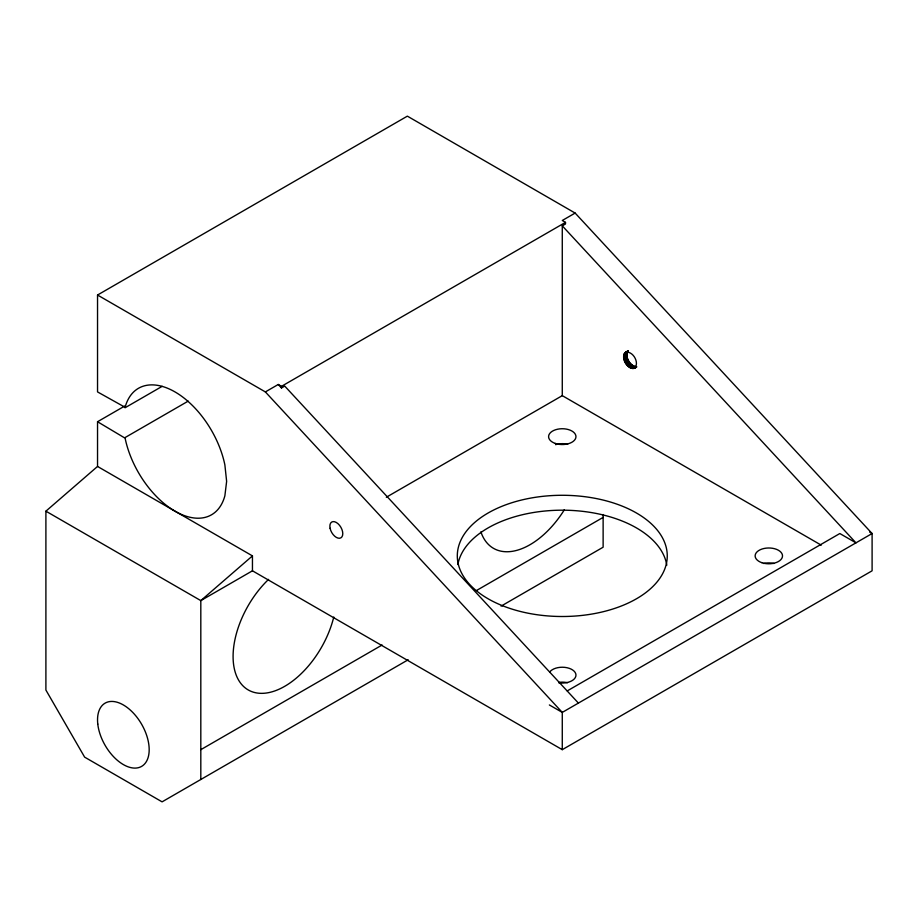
<?xml version="1.0" encoding="UTF-8"?>
<svg xmlns="http://www.w3.org/2000/svg" width="918" height="918" viewBox="0 0 918 918"><rect width="100%" height="100%" fill="white"/><g stroke="black" fill="none" stroke-linecap="round" stroke-linejoin="round"><path stroke-width="1.38" d="M636.759 366.913C628.497 373.683 617.642 354.876 627.637 351.101M633.271 368.566L636.507 366.707C629.863 366.098 624.366 356.677 628.153 350.894M45.9 511.177L200.812 600.613L252.45 570.801L562.275 749.673L872.1 570.801L872.1 533.53L575.138 213.068L407.363 116.15L97.537 295.022L97.537 391.917L125.112 407.317A73.027 42.159 60 0 1 174.994 391.917A73.027 42.159 60 0 1 224.876 464.91L226.631 481.353L224.876 495.777A73.027 42.159 60 0 1 174.994 511.177A73.027 42.159 60 0 1 125.112 438.184L97.537 421.729L97.537 466.447L45.9 511.177L45.9 690.049L84.628 757.132L162.084 801.85L408.177 659.767M97.537 466.447L252.45 555.895L200.812 600.613L200.812 779.485M634.613 368.152C639.857 362.748 632.789 350.504 625.479 352.34M97.537 421.729L124.791 405.997M125.02 407.787L162.188 386.329M125.02 437.599L188.213 401.12M97.537 295.022L265.359 391.917L278.269 384.47L281.493 386.329L565.499 222.363L565.499 223.981L562.275 225.839L562.275 395.647L821.243 545.154M575.138 213.068L562.275 220.492L565.499 222.363M278.269 384.47L281.493 387.947L284.729 386.088L578.409 703.085M624.928 352.753L628.268 350.825M624.458 353.292L627.683 351.433M624.079 353.958L627.315 352.087M623.815 354.715L627.04 352.856M623.643 355.587L626.879 353.717M623.597 356.528L626.822 354.658M623.643 357.527L626.879 355.668M623.815 358.582L627.04 356.712M624.079 359.661L627.315 357.791M386.329 497.235L562.275 395.647M624.458 360.751L627.683 358.881M624.928 361.83L628.153 359.971M625.479 362.885L628.715 361.026M626.122 363.895L629.346 362.036M626.822 364.836L630.046 362.977M627.579 365.708L630.804 363.849M628.382 366.489L631.607 364.618M629.209 367.154L632.433 365.284M630.046 367.705L633.271 365.834M630.895 368.129L634.12 366.259M631.722 368.416L634.946 366.546M632.513 368.566L635.749 366.695M633.982 368.428L636.128 367.189M200.812 749.673L382.106 645.01M476.476 590.526L603.126 517.396M501.079 606.132L603.126 547.208L603.126 514.528M567.232 690.91L839.832 533.53L855.966 542.848L562.275 225.839M869.748 532.176L872.1 533.53L562.275 712.402L549.366 704.955M265.359 391.917L562.275 712.402L562.275 749.673M281.493 386.329L281.493 387.947M252.45 555.895L252.45 570.801M549.63 672.114A13.69 7.906 0 0 1 566.957 667.707A13.69 7.906 0 0 1 575.334 677.518A13.69 7.906 0 0 1 558.729 682.774M457.864 564.536A104.973 60.611 0 0 1 562.849 510.19A104.973 60.611 0 0 1 666.801 565.19M763.581 563.491A13.69 7.906 0 0 1 774.069 563.491M558.729 682.407A13.69 7.906 0 0 1 567.519 682.74M555.562 444.656A13.69 7.906 0 0 1 567.657 444.278M564.409 509.685A73.027 42.159 -60 0 1 480.894 531.866M333.773 617.011A73.027 42.159 -60 0 1 248.216 689.934A73.027 42.159 -60 0 1 268.584 579.373M502.536 605.731A104.973 60.611 0 0 0 666.904 560.841A104.973 60.611 0 0 0 517.396 501.102A104.973 60.611 0 0 0 502.536 605.731M761.974 562.734A13.69 7.906 0 0 0 782.515 555.895A13.69 7.906 0 0 0 761.974 549.044A13.69 7.906 0 0 0 761.974 562.734M555.298 443.44A13.69 7.906 0 0 0 575.965 436.727A13.69 7.906 0 0 0 555.562 429.75A13.69 7.906 0 0 0 555.298 443.44M330.09 528.263A9.123 5.267 60 0 0 340.899 537.833A9.123 5.267 60 0 0 337.996 523.696A9.123 5.267 60 0 0 330.09 528.263M97.778 724.061A36.513 21.08 60 0 0 139.192 767.459A36.513 21.08 60 0 0 133.11 712.793A36.513 21.08 60 0 0 97.778 724.061"/></g></svg>
